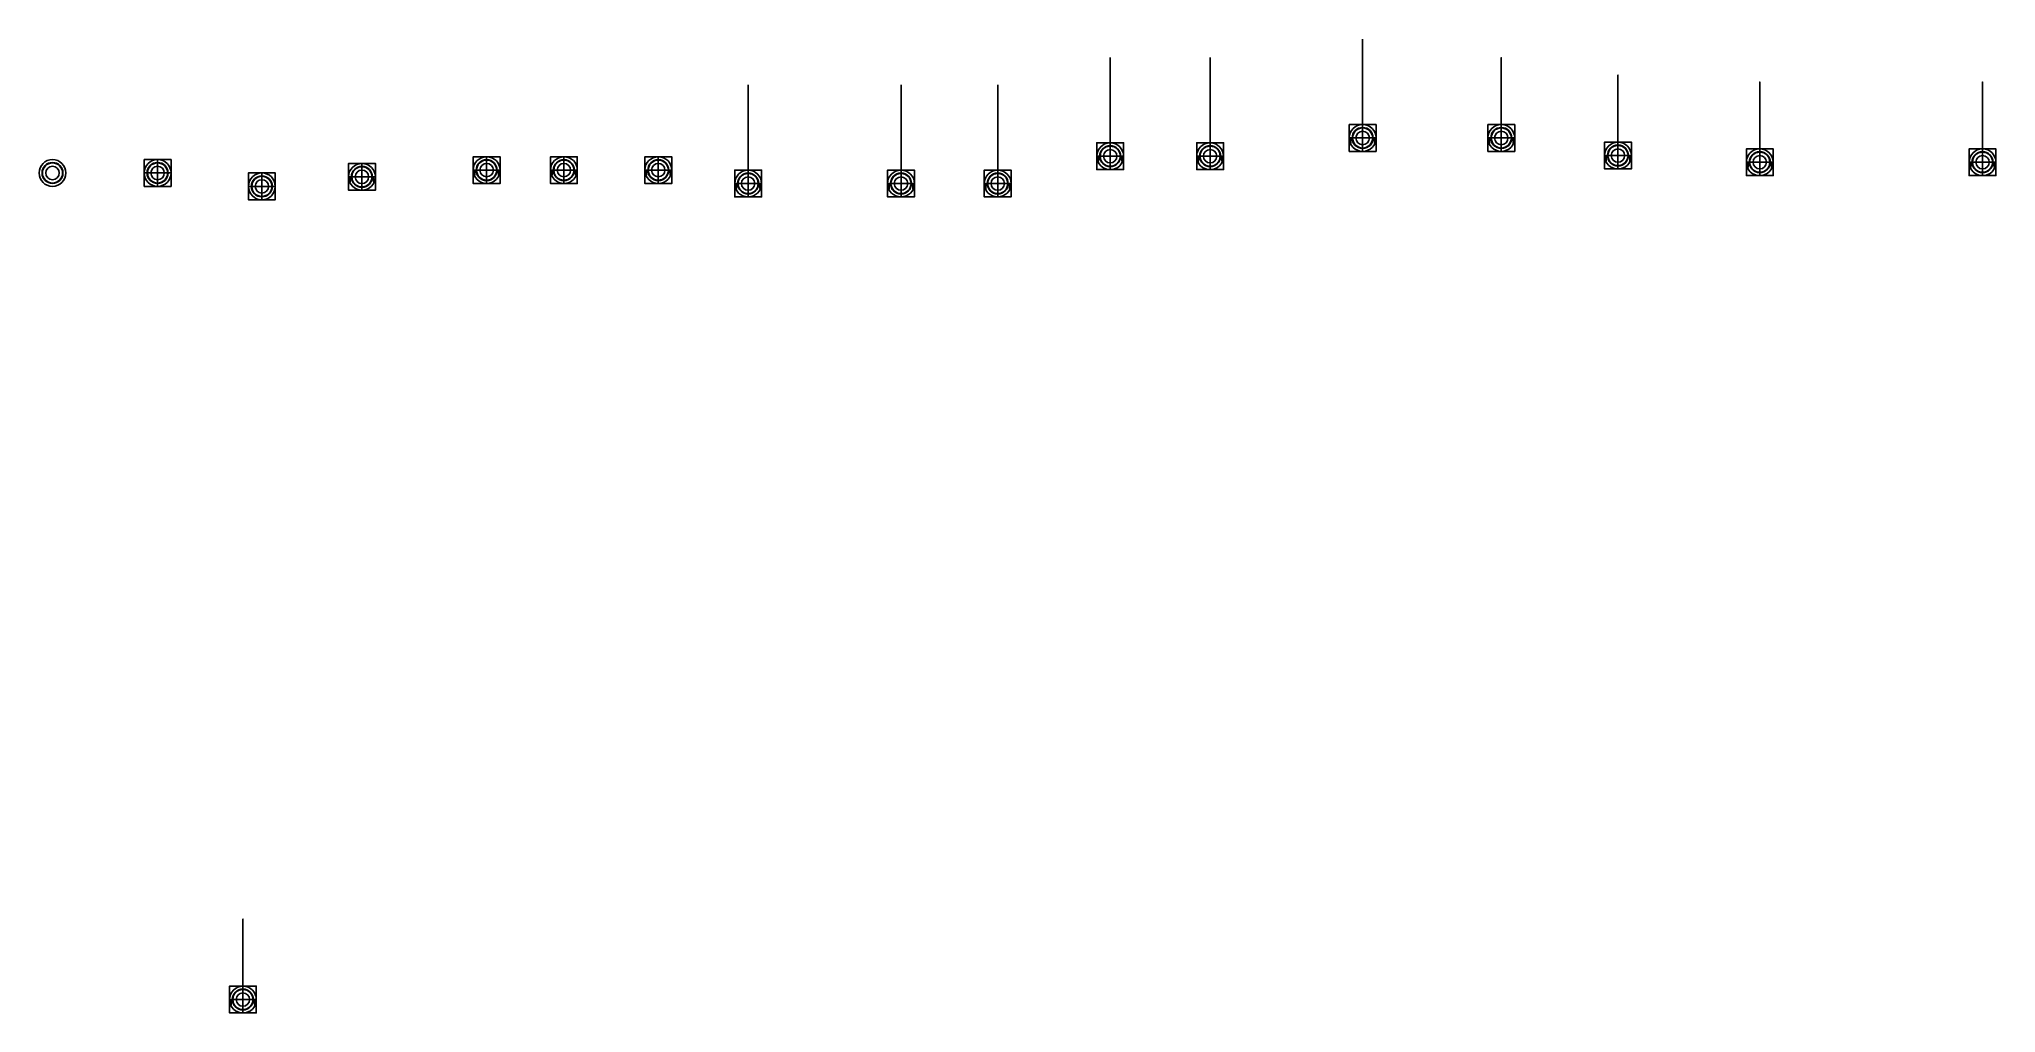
# Model space of a CAD drawing. Header units: millimetres. Extents: x 63 to 1231, y -216 to 366.
import ezdxf

# ---------------------------------------------------------------- set-up
doc = ezdxf.new("R2010")
doc.units = ezdxf.units.MM

msp = doc.modelspace()

# ---------------------------------------------------------------- linework, layer by layer
at = {"extrusion": (-6.89019e-16, -5.20784e-16, -1)}
for p, q in [((853, 306.5, 16), (853, 365.5, 16)), ((702.4, 295.6, 23), (702.4, 354.6, 23)), ((762, 295.6, 23), (762, 354.6, 23)), ((635.3, 279.3, 25), (635.3, 338.3, 25)), ((702.4, 303.6, 14.5), (702.4, 303.6, 2)), ((702.4, 295.6, 23), (702.4, 303.6, 23)), ((702.4, 303.6, 23), (702.4, 303.6, 14.5)), ((762, 303.6, 14.5), (762, 303.6, 2)), ((762, 295.6, 23), (762, 303.6, 23)), ((762, 303.6, 23), (762, 303.6, 14.5)), ((853, 314.5, 8), (853, 314.5, -4.5)), ((853, 306.5, 16), (853, 314.5, 16)), ((853, 314.5, 16.5), (853, 314.5, 8)), ((935.7, 314.5, 8), (935.7, 314.5, -4.5)), ((935.7, 314.5, 16.5), (935.7, 314.5, 8)), ((1005.3, 304, 8), (1005.3, 304, -4.5)), ((1005.3, 304, 16.5), (1005.3, 304, 8)), ((1089.9, 300, 5), (1089.9, 300, -7.5)), ((1089.9, 300, 13.5), (1089.9, 300, 5)), ((1222.8, 300, 5), (1222.8, 300, -7.5)), ((1222.8, 300, 13.5), (1222.8, 300, 5)), ((635.3, 287.3, 16.5), (635.3, 287.3, 4)), ((635.3, 279.3, 25), (635.3, 287.3, 25)), ((635.3, 287.3, 25), (635.3, 287.3, 16.5)), ((185, -199.8, 5), (185, -199.8, -7.5)), ((185, -199.8, 13.5), (185, -199.8, 5))]:
    msp.add_line(p, q, dxfattribs=at)
at = {"extrusion": (-6.89019e-16, -5.05322e-16, -1)}
for p, q in [((486.4, 279.3, 25), (486.4, 338.3, 25)), ((486.4, 287.3, 16.5), (486.4, 287.3, 4)), ((486.4, 279.3, 25), (486.4, 287.3, 25)), ((486.4, 287.3, 25), (486.4, 287.3, 16.5))]:
    msp.add_line(p, q, dxfattribs=at)
at = {"extrusion": (-6.89019e-16, -5.36247e-16, -1)}
for p, q in [((577.6, 279.3, 25), (577.6, 338.3, 25)), ((577.6, 287.3, 16.5), (577.6, 287.3, 4)), ((577.6, 279.3, 25), (577.6, 287.3, 25)), ((577.6, 287.3, 25), (577.6, 287.3, 16.5))]:
    msp.add_line(p, q, dxfattribs=at)
at = {"extrusion": (1, 1.22465e-16, -6.89019e-16)}
for p, q in [((853, 314.5, -4.5), (853, 331, 10)), ((853, 327.8, 13.2), (853, 331, 16.5)), ((853, 329.4, 14.9), (853, 331, 13.2)), ((853, 331, 13.2), (853, 327.8, 16.5)), ((853, 328.7, 15.5), (853, 314.5, 4.5)), ((702.4, 303.6, 2), (702.4, 320.1, 16.5)), ((702.4, 316.9, 19.8), (702.4, 320.1, 23)), ((702.4, 318.5, 21.4), (702.4, 320.1, 19.8)), ((702.4, 320.1, 19.8), (702.4, 316.9, 23)), ((702.4, 317.8, 22), (702.4, 303.6, 11)), ((762, 303.6, 2), (762, 320.1, 16.5)), ((762, 316.9, 19.8), (762, 320.1, 23)), ((762, 318.5, 21.4), (762, 320.1, 19.8)), ((762, 320.1, 19.8), (762, 316.9, 23)), ((762, 317.8, 22), (762, 303.6, 11)), ((635.3, 287.3, 4), (635.3, 303.8, 18.5)), ((635.3, 300.6, 21.8), (635.3, 303.8, 25)), ((635.3, 302.2, 23.4), (635.3, 303.8, 21.8)), ((635.3, 303.8, 21.8), (635.3, 300.6, 25)), ((635.3, 301.5, 24), (635.3, 287.3, 13))]:
    msp.add_line(p, q, dxfattribs=at)
at = {"extrusion": (-1, 1.25551e-15, 4.66974e-16)}
for p, q in [((935.7, 331, 13.2), (935.7, 326.4, 17.9)), ((935.7, 314.5, -4.5), (935.7, 331, 8.6)), ((935.7, 314.5, 4.5), (935.7, 327.8, 16.6)), ((1005.3, 320.5, 13.2), (1005.3, 315.9, 17.9)), ((1005.3, 304, -4.5), (1005.3, 320.5, 8.6)), ((1005.3, 304, 4.5), (1005.3, 317.3, 16.6)), ((1089.9, 316.5, 10.2), (1089.9, 311.9, 14.9)), ((1089.9, 300, -7.5), (1089.9, 316.5, 5.6)), ((1089.9, 300, 1.5), (1089.9, 313.3, 13.6))]:
    msp.add_line(p, q, dxfattribs=at)
at = {"extrusion": (-1, 2.10989e-15, 4.66974e-16)}
for p, q in [((1222.8, 316.5, 10.3), (1222.8, 311.9, 14.9)), ((1222.8, 300, -7.5), (1222.8, 316.5, 5.6)), ((1222.8, 300, 1.5), (1222.8, 313.3, 13.6))]:
    msp.add_line(p, q, dxfattribs=at)
at = {"extrusion": (1, -2.44929e-16, -6.89019e-16)}
for p, q in [((486.4, 287.3, 4), (486.4, 303.8, 18.5)), ((486.4, 300.6, 21.8), (486.4, 303.8, 25)), ((486.4, 302.2, 23.4), (486.4, 303.8, 21.8)), ((486.4, 303.8, 21.8), (486.4, 300.6, 25)), ((577.6, 287.3, 4), (577.6, 303.8, 18.5)), ((577.6, 300.6, 21.8), (577.6, 303.8, 25)), ((577.6, 302.2, 23.4), (577.6, 303.8, 21.8)), ((577.6, 303.8, 21.8), (577.6, 300.6, 25)), ((486.4, 301.5, 24), (486.4, 287.3, 13)), ((577.6, 301.5, 24), (577.6, 287.3, 13))]:
    msp.add_line(p, q, dxfattribs=at)
at = {"extrusion": (-6.89019e-16, -4.89859e-16, -1)}
for p, q in [((432.8, 295.3, 16.5), (432.8, 295.3, 4)), ((432.8, 287.3, 25), (432.8, 295.3, 25)), ((432.8, 295.3, 25), (432.8, 295.3, 16.5))]:
    msp.add_line(p, q, dxfattribs=at)
at = {"extrusion": (-1, 1.6827e-15, 4.66974e-16)}
for p, q in [((185, -183.2, 10.3), (185, -187.9, 14.9)), ((185, -199.8, -7.5), (185, -183.2, 5.6)), ((185, -199.8, 1.5), (185, -186.5, 13.6))]:
    msp.add_line(p, q, dxfattribs=at)
at = {"extrusion": (1, 1.22465e-16, -6.89019e-16)}
for points, elevation in [([(314.5, 16.5), (314.5, 13.2), (354.5, 13.2), (354.5, 16.5)], 853), ([(314.5, 13.2), (314.5, 10), (354.5, 10), (354.5, 13.2)], 853), ([(303.6, 23), (303.6, 19.8), (343.6, 19.8), (343.6, 23)], 702.4), ([(303.6, 19.8), (303.6, 16.5), (343.6, 16.5), (343.6, 19.8)], 702.4), ([(303.6, 23), (303.6, 19.8), (343.6, 19.8), (343.6, 23)], 762), ([(303.6, 19.8), (303.6, 16.5), (343.6, 16.5), (343.6, 19.8)], 762), ([(287.3, 25), (287.3, 21.8), (327.3, 21.8), (327.3, 25)], 635.3), ([(287.3, 21.8), (287.3, 18.5), (327.3, 18.5), (327.3, 21.8)], 635.3), ([(331, 16.5), (331, 10), (337.3, 10), (337.3, 16.5)], 853), ([(331, 16.5), (331, 10), (334, 10), (334, 16.5)], 853), ([(314.5, 16.5), (314.5, 10), (331, 10), (331, 16.5)], 853), ([(314.5, -4.5), (314.5, 16.5), (331, 16.5), (331, -4.5)], 853), ([(314.5, -4.5), (314.5, 4.5), (331, 4.5), (331, -4.5)], 853), ([(320.1, 23), (320.1, 16.5), (326.4, 16.5), (326.4, 23)], 702.4), ([(320.1, 23), (320.1, 16.5), (323.1, 16.5), (323.1, 23)], 702.4), ([(303.6, 23), (303.6, 16.5), (320.1, 16.5), (320.1, 23)], 702.4), ([(303.6, 2), (303.6, 23), (320.1, 23), (320.1, 2)], 702.4), ([(303.6, 2), (303.6, 11), (320.1, 11), (320.1, 2)], 702.4), ([(320.1, 23), (320.1, 16.5), (326.4, 16.5), (326.4, 23)], 762), ([(320.1, 23), (320.1, 16.5), (323.1, 16.5), (323.1, 23)], 762), ([(303.6, 23), (303.6, 16.5), (320.1, 16.5), (320.1, 23)], 762), ([(303.6, 2), (303.6, 23), (320.1, 23), (320.1, 2)], 762), ([(303.6, 2), (303.6, 11), (320.1, 11), (320.1, 2)], 762), ([(303.8, 25), (303.8, 18.5), (310.1, 18.5), (310.1, 25)], 635.3), ([(303.8, 25), (303.8, 18.5), (306.8, 18.5), (306.8, 25)], 635.3), ([(287.3, 25), (287.3, 18.5), (303.8, 18.5), (303.8, 25)], 635.3), ([(287.3, 4), (287.3, 25), (303.8, 25), (303.8, 4)], 635.3), ([(287.3, 4), (287.3, 13), (303.8, 13), (303.8, 4)], 635.3)]:
    msp.add_lwpolyline(points, close=True, dxfattribs=dict(at, elevation=elevation))
at = {"extrusion": (1, -6.72117e-16, -6.89019e-16)}
for points, elevation in [([(314.5, 16.5), (314.5, 13.2), (354.5, 13.2), (354.5, 16.5)], 935.7), ([(314.5, 13.2), (314.5, 10), (354.5, 10), (354.5, 13.2)], 935.7), ([(304, 16.5), (304, 13.2), (344, 13.2), (344, 16.5)], 1005.3), ([(304, 13.2), (304, 10), (344, 10), (344, 13.2)], 1005.3), ([(300, 13.5), (300, 10.2), (340, 10.2), (340, 13.5)], 1089.9), ([(300, 10.2), (300, 7), (340, 7), (340, 10.2)], 1089.9), ([(331, 16.5), (331, 10), (337.3, 10), (337.3, 16.5)], 935.7), ([(331, 16.5), (331, 10), (334, 10), (334, 16.5)], 935.7), ([(314.5, 16.5), (314.5, 10), (331, 10), (331, 16.5)], 935.7), ([(314.5, -4.5), (314.5, 16.5), (331, 16.5), (331, -4.5)], 935.7), ([(314.5, -4.5), (314.5, 4.5), (331, 4.5), (331, -4.5)], 935.7), ([(320.5, 16.5), (320.5, 10), (326.8, 10), (326.8, 16.5)], 1005.3), ([(320.5, 16.5), (320.5, 10), (323.5, 10), (323.5, 16.5)], 1005.3), ([(304, 16.5), (304, 10), (320.5, 10), (320.5, 16.5)], 1005.3), ([(304, -4.5), (304, 16.5), (320.5, 16.5), (320.5, -4.5)], 1005.3), ([(304, -4.5), (304, 4.5), (320.5, 4.5), (320.5, -4.5)], 1005.3), ([(316.5, 13.5), (316.5, 7), (322.8, 7), (322.8, 13.5)], 1089.9), ([(316.5, 13.5), (316.5, 7), (319.5, 7), (319.5, 13.5)], 1089.9), ([(300, 13.5), (300, 7), (316.5, 7), (316.5, 13.5)], 1089.9), ([(300, -7.5), (300, 13.5), (316.5, 13.5), (316.5, -7.5)], 1089.9), ([(300, -7.5), (300, 1.5), (316.5, 1.5), (316.5, -7.5)], 1089.9)]:
    msp.add_lwpolyline(points, close=True, dxfattribs=dict(at, elevation=elevation))
at = {"extrusion": (-1, 1.25551e-15, 4.66974e-16)}
for points, elevation in [([(-326.4, 13.2), (-326.4, 8.6), (-342, 8.6), (-342, 13.2)], -935.7), ([(-326.4, 17.9), (-326.4, 13.2), (-342, 13.2), (-342, 17.9)], -935.7), ([(-335.7, 13.2), (-335.7, 10), (-337.3, 10), (-337.3, 13.2)], -935.7), ([(-315.9, 13.2), (-315.9, 8.6), (-331.5, 8.6), (-331.5, 13.2)], -1005.3), ([(-315.9, 17.9), (-315.9, 13.2), (-331.5, 13.2), (-331.5, 17.9)], -1005.3), ([(-311.9, 10.2), (-311.9, 5.6), (-327.5, 5.6), (-327.5, 10.2)], -1089.9), ([(-311.9, 14.9), (-311.9, 10.2), (-327.5, 10.2), (-327.5, 14.9)], -1089.9), ([(-325.2, 13.2), (-325.2, 10), (-326.8, 10), (-326.8, 13.2)], -1005.3), ([(-321.2, 10.2), (-321.2, 7), (-322.8, 7), (-322.8, 10.2)], -1089.9)]:
    msp.add_lwpolyline(points, close=True, dxfattribs=dict(at, elevation=elevation))
at = {"extrusion": (1, -1.52649e-15, -6.89019e-16), "elevation": 1222.8}
for points in [[(300, 13.5), (300, 10.2), (340, 10.2), (340, 13.5)], [(300, 10.2), (300, 7), (340, 7), (340, 10.2)], [(316.5, 13.5), (316.5, 7), (322.8, 7), (322.8, 13.5)], [(316.5, 13.5), (316.5, 7), (319.5, 7), (319.5, 13.5)], [(300, 13.5), (300, 7), (316.5, 7), (316.5, 13.5)], [(300, -7.5), (300, 13.5), (316.5, 13.5), (316.5, -7.5)], [(300, -7.5), (300, 1.5), (316.5, 1.5), (316.5, -7.5)]]:
    msp.add_lwpolyline(points, close=True, dxfattribs=at)
at = {"extrusion": (1, -2.44929e-16, -6.89019e-16)}
for points, elevation in [([(287.3, 25), (287.3, 21.8), (327.3, 21.8), (327.3, 25)], 486.4), ([(287.3, 21.8), (287.3, 18.5), (327.3, 18.5), (327.3, 21.8)], 486.4), ([(287.3, 25), (287.3, 21.8), (327.3, 21.8), (327.3, 25)], 577.6), ([(287.3, 21.8), (287.3, 18.5), (327.3, 18.5), (327.3, 21.8)], 577.6), ([(303.8, 25), (303.8, 18.5), (310.1, 18.5), (310.1, 25)], 486.4), ([(303.8, 25), (303.8, 18.5), (306.8, 18.5), (306.8, 25)], 486.4), ([(287.3, 25), (287.3, 18.5), (303.8, 18.5), (303.8, 25)], 486.4), ([(287.3, 4), (287.3, 25), (303.8, 25), (303.8, 4)], 486.4), ([(287.3, 4), (287.3, 13), (303.8, 13), (303.8, 4)], 486.4), ([(303.8, 25), (303.8, 18.5), (310.1, 18.5), (310.1, 25)], 577.6), ([(303.8, 25), (303.8, 18.5), (306.8, 18.5), (306.8, 25)], 577.6), ([(287.3, 25), (287.3, 18.5), (303.8, 18.5), (303.8, 25)], 577.6), ([(287.3, 4), (287.3, 25), (303.8, 25), (303.8, 4)], 577.6), ([(287.3, 4), (287.3, 13), (303.8, 13), (303.8, 4)], 577.6)]:
    msp.add_lwpolyline(points, close=True, dxfattribs=dict(at, elevation=elevation))
at = {"extrusion": (-1, 2.10989e-15, 4.66974e-16), "elevation": -1222.8}
for points in [[(-311.9, 10.2), (-311.9, 5.6), (-327.5, 5.6), (-327.5, 10.2)], [(-311.9, 14.9), (-311.9, 10.2), (-327.5, 10.2), (-327.5, 14.9)], [(-321.2, 10.2), (-321.2, 7), (-322.8, 7), (-322.8, 10.2)]]:
    msp.add_lwpolyline(points, close=True, dxfattribs=at)
for points, elevation in [([(702.4, 295.6), (694.4, 295.6), (694.4, 303.6), (702.4, 303.6)], 14.5), ([(702.4, 295.6), (710.4, 295.6), (710.4, 303.6), (702.4, 303.6)], 14.5), ([(762, 295.6), (754, 295.6), (754, 303.6), (762, 303.6)], 14.5), ([(762, 295.6), (770, 295.6), (770, 303.6), (762, 303.6)], 14.5), ([(853, 306.5), (845, 306.5), (845, 314.5), (853, 314.5)], 7.5), ([(853, 306.5), (845, 306.5), (845, 298.5), (853, 298.5)], 7.5), ([(845, 306.5), (846, 306.5), (846, 303.5), (845, 303.5)], 7.5), ([(853, 306.5), (861, 306.5), (861, 314.5), (853, 314.5)], 7.5), ([(853, 306.5), (861, 306.5), (861, 298.5), (853, 298.5)], 7.5), ([(861, 306.5), (860, 306.5), (860, 303.5), (861, 303.5)], 7.5), ([(935.7, 306.5), (927.7, 306.5), (927.7, 314.5), (935.7, 314.5)], 7.5), ([(935.7, 306.5), (927.7, 306.5), (927.7, 298.5), (935.7, 298.5)], 7.5), ([(927.7, 306.5), (928.7, 306.5), (928.7, 303.5), (927.7, 303.5)], 7.5), ([(935.7, 306.5), (943.7, 306.5), (943.7, 314.5), (935.7, 314.5)], 7.5), ([(935.7, 306.5), (943.7, 306.5), (943.7, 298.5), (935.7, 298.5)], 7.5), ([(943.7, 306.5), (942.7, 306.5), (942.7, 303.5), (943.7, 303.5)], 7.5), ([(1005.3, 296), (997.3, 296), (997.3, 304), (1005.3, 304)], 7.5), ([(1005.3, 296), (1013.3, 296), (1013.3, 304), (1005.3, 304)], 7.5), ([(134.1, 285.6), (126.1, 285.6), (126.1, 293.6), (134.1, 293.6)], 16.5), ([(134.1, 285.6), (142.1, 285.6), (142.1, 293.6), (134.1, 293.6)], 16.5), ([(330.4, 287.3), (322.4, 287.3), (322.4, 295.3), (330.4, 295.3)], 16.5), ([(330.4, 287.3), (338.4, 287.3), (338.4, 295.3), (330.4, 295.3)], 16.5), ([(376.5, 287.3), (368.5, 287.3), (368.5, 295.3), (376.5, 295.3)], 16.5), ([(376.5, 287.3), (384.5, 287.3), (384.5, 295.3), (376.5, 295.3)], 16.5), ([(432.8, 287.3), (424.8, 287.3), (424.8, 295.3), (432.8, 295.3)], 16.5), ([(432.8, 287.3), (440.8, 287.3), (440.8, 295.3), (432.8, 295.3)], 16.5), ([(702.4, 295.6), (694.4, 295.6), (694.4, 287.6), (702.4, 287.6)], 14.5), ([(694.4, 295.6), (695.4, 295.6), (695.4, 292.6), (694.4, 292.6)], 14.5), ([(702.4, 295.6), (710.4, 295.6), (710.4, 287.6), (702.4, 287.6)], 14.5), ([(710.4, 295.6), (709.4, 295.6), (709.4, 292.6), (710.4, 292.6)], 14.5), ([(762, 295.6), (754, 295.6), (754, 287.6), (762, 287.6)], 14.5), ([(754, 295.6), (755, 295.6), (755, 292.6), (754, 292.6)], 14.5), ([(762, 295.6), (770, 295.6), (770, 287.6), (762, 287.6)], 14.5), ([(770, 295.6), (769, 295.6), (769, 292.6), (770, 292.6)], 14.5), ([(1005.3, 296), (997.3, 296), (997.3, 288), (1005.3, 288)], 7.5), ([(997.3, 296), (998.3, 296), (998.3, 293), (997.3, 293)], 7.5), ([(1005.3, 296), (1013.3, 296), (1013.3, 288), (1005.3, 288)], 7.5), ([(1013.3, 296), (1012.3, 296), (1012.3, 293), (1013.3, 293)], 7.5), ([(1089.9, 292), (1081.9, 292), (1081.9, 300), (1089.9, 300)], 4.5), ([(1089.9, 292), (1081.9, 292), (1081.9, 284), (1089.9, 284)], 4.5), ([(1081.9, 292), (1082.9, 292), (1082.9, 289), (1081.9, 289)], 4.5), ([(1089.9, 292), (1097.9, 292), (1097.9, 300), (1089.9, 300)], 4.5), ([(1089.9, 292), (1097.9, 292), (1097.9, 284), (1089.9, 284)], 4.5), ([(1097.9, 292), (1096.9, 292), (1096.9, 289), (1097.9, 289)], 4.5), ([(1222.8, 292), (1214.8, 292), (1214.8, 300), (1222.8, 300)], 4.5), ([(1222.8, 292), (1214.8, 292), (1214.8, 284), (1222.8, 284)], 4.5), ([(1214.8, 292), (1215.8, 292), (1215.8, 289), (1214.8, 289)], 4.5), ([(1222.8, 292), (1230.8, 292), (1230.8, 300), (1222.8, 300)], 4.5), ([(1222.8, 292), (1230.8, 292), (1230.8, 284), (1222.8, 284)], 4.5), ([(1230.8, 292), (1229.8, 292), (1229.8, 289), (1230.8, 289)], 4.5), ([(134.1, 285.6), (126.1, 285.6), (126.1, 277.6), (134.1, 277.6)], 16.5), ([(134.1, 285.6), (142.1, 285.6), (142.1, 277.6), (134.1, 277.6)], 16.5), ([(196.3, 277.6), (188.3, 277.6), (188.3, 285.6), (196.3, 285.6)], 16.5), ([(196.3, 277.6), (204.3, 277.6), (204.3, 285.6), (196.3, 285.6)], 16.5), ([(256, 283.3), (248, 283.3), (248, 291.3), (256, 291.3)], 16.5), ([(256, 283.3), (248, 283.3), (248, 275.3), (256, 275.3)], 16.5), ([(248, 283.3), (249, 283.3), (249, 280.3), (248, 280.3)], 16.5), ([(256, 283.3), (264, 283.3), (264, 291.3), (256, 291.3)], 16.5), ([(256, 283.3), (264, 283.3), (264, 275.3), (256, 275.3)], 16.5), ([(264, 283.3), (263, 283.3), (263, 280.3), (264, 280.3)], 16.5), ([(330.4, 287.3), (322.4, 287.3), (322.4, 279.3), (330.4, 279.3)], 16.5), ([(322.4, 287.3), (323.4, 287.3), (323.4, 284.3), (322.4, 284.3)], 16.5), ([(330.4, 287.3), (338.4, 287.3), (338.4, 279.3), (330.4, 279.3)], 16.5), ([(338.4, 287.3), (337.4, 287.3), (337.4, 284.3), (338.4, 284.3)], 16.5), ([(376.5, 287.3), (368.5, 287.3), (368.5, 279.3), (376.5, 279.3)], 16.5), ([(368.5, 287.3), (369.5, 287.3), (369.5, 284.3), (368.5, 284.3)], 16.5), ([(376.5, 287.3), (384.5, 287.3), (384.5, 279.3), (376.5, 279.3)], 16.5), ([(384.5, 287.3), (383.5, 287.3), (383.5, 284.3), (384.5, 284.3)], 16.5), ([(432.8, 287.3), (424.8, 287.3), (424.8, 279.3), (432.8, 279.3)], 16.5), ([(424.8, 287.3), (425.8, 287.3), (425.8, 284.3), (424.8, 284.3)], 16.5), ([(432.8, 287.3), (440.8, 287.3), (440.8, 279.3), (432.8, 279.3)], 16.5), ([(440.8, 287.3), (439.8, 287.3), (439.8, 284.3), (440.8, 284.3)], 16.5), ([(486.4, 279.3), (478.4, 279.3), (478.4, 287.3), (486.4, 287.3)], 16.5), ([(486.4, 279.3), (494.4, 279.3), (494.4, 287.3), (486.4, 287.3)], 16.5), ([(577.6, 279.3), (569.6, 279.3), (569.6, 287.3), (577.6, 287.3)], 16.5), ([(577.6, 279.3), (585.6, 279.3), (585.6, 287.3), (577.6, 287.3)], 16.5), ([(635.3, 279.3), (627.3, 279.3), (627.3, 287.3), (635.3, 287.3)], 16.5), ([(635.3, 279.3), (643.3, 279.3), (643.3, 287.3), (635.3, 287.3)], 16.5), ([(196.3, 277.6), (188.3, 277.6), (188.3, 269.6), (196.3, 269.6)], 16.5), ([(196.3, 277.6), (204.3, 277.6), (204.3, 269.6), (196.3, 269.6)], 16.5), ([(486.4, 279.3), (478.4, 279.3), (478.4, 271.3), (486.4, 271.3)], 16.5), ([(478.4, 279.3), (479.4, 279.3), (479.4, 276.3), (478.4, 276.3)], 16.5), ([(486.4, 279.3), (494.4, 279.3), (494.4, 271.3), (486.4, 271.3)], 16.5), ([(494.4, 279.3), (493.4, 279.3), (493.4, 276.3), (494.4, 276.3)], 16.5), ([(577.6, 279.3), (569.6, 279.3), (569.6, 271.3), (577.6, 271.3)], 16.5), ([(569.6, 279.3), (570.6, 279.3), (570.6, 276.3), (569.6, 276.3)], 16.5), ([(577.6, 279.3), (585.6, 279.3), (585.6, 271.3), (577.6, 271.3)], 16.5), ([(585.6, 279.3), (584.6, 279.3), (584.6, 276.3), (585.6, 276.3)], 16.5), ([(635.3, 279.3), (627.3, 279.3), (627.3, 271.3), (635.3, 271.3)], 16.5), ([(627.3, 279.3), (628.3, 279.3), (628.3, 276.3), (627.3, 276.3)], 16.5), ([(635.3, 279.3), (643.3, 279.3), (643.3, 271.3), (635.3, 271.3)], 16.5), ([(643.3, 279.3), (642.3, 279.3), (642.3, 276.3), (643.3, 276.3)], 16.5), ([(185, -207.8), (177, -207.8), (177, -199.8), (185, -199.8)], 4.5), ([(185, -207.8), (177, -207.8), (177, -215.8), (185, -215.8)], 4.5), ([(177, -207.8), (178, -207.8), (178, -210.8), (177, -210.8)], 4.5), ([(185, -207.8), (193, -207.8), (193, -199.8), (185, -199.8)], 4.5), ([(185, -207.8), (193, -207.8), (193, -215.8), (185, -215.8)], 4.5), ([(193, -207.8), (192, -207.8), (192, -210.8), (193, -210.8)], 4.5)]:
    msp.add_lwpolyline(points, close=True, dxfattribs=dict(elevation=elevation))
at = {"extrusion": (-1, -2.44929e-16, 3.9443e-31)}
for points, elevation in [([(-306.5, 7.5), (-306.5, 4.5), (-303.5, 4.5), (-303.5, 7.5)], -845), ([(-306.5, 7.5), (-306.5, 4.5), (-303.5, 4.5), (-303.5, 7.5)], -861), ([(-295.6, 14.5), (-295.6, 11.5), (-292.6, 11.5), (-292.6, 14.5)], -694.4), ([(-295.6, 14.5), (-295.6, 11.5), (-292.6, 11.5), (-292.6, 14.5)], -710.4), ([(-295.6, 14.5), (-295.6, 11.5), (-292.6, 11.5), (-292.6, 14.5)], -754), ([(-295.6, 14.5), (-295.6, 11.5), (-292.6, 11.5), (-292.6, 14.5)], -770), ([(-279.3, 16.5), (-279.3, 13.5), (-276.3, 13.5), (-276.3, 16.5)], -627.3), ([(-279.3, 16.5), (-279.3, 13.5), (-276.3, 13.5), (-276.3, 16.5)], -643.3)]:
    msp.add_lwpolyline(points, close=True, dxfattribs=dict(at, elevation=elevation))
at = {"extrusion": (-9.95799e-17, -1, 5.20784e-16)}
for points, elevation in [([(853, -9), (853, 7.5), (861, 7.5), (861, -9)], -306.5), ([(853, 7.5), (853, 16), (861, 16), (861, 7.5)], -306.5), ([(702.4, -2), (702.4, 14.5), (710.4, 14.5), (710.4, -2)], -295.6), ([(702.4, 14.5), (702.4, 23), (710.4, 23), (710.4, 14.5)], -295.6), ([(762, -2), (762, 14.5), (770, 14.5), (770, -2)], -295.6), ([(762, 14.5), (762, 23), (770, 23), (770, 14.5)], -295.6), ([(635.3, 0), (635.3, 16.5), (643.3, 16.5), (643.3, 0)], -279.3), ([(635.3, 16.5), (635.3, 25), (643.3, 25), (643.3, 16.5)], -279.3)]:
    msp.add_lwpolyline(points, close=True, dxfattribs=dict(at, elevation=elevation))
at = {"extrusion": (-1, 5.49652e-16, 1.97215e-31)}
for points, elevation in [([(-306.5, 7.5), (-306.5, 4.5), (-303.5, 4.5), (-303.5, 7.5)], -927.7), ([(-306.5, 7.5), (-306.5, 4.5), (-303.5, 4.5), (-303.5, 7.5)], -943.7), ([(-296, 7.5), (-296, 4.5), (-293, 4.5), (-293, 7.5)], -997.3), ([(-296, 7.5), (-296, 4.5), (-293, 4.5), (-293, 7.5)], -1013.3), ([(-292, 4.5), (-292, 1.5), (-289, 1.5), (-289, 4.5)], -1081.9), ([(-292, 4.5), (-292, 1.5), (-289, 1.5), (-289, 4.5)], -1097.9)]:
    msp.add_lwpolyline(points, close=True, dxfattribs=dict(at, elevation=elevation))
at = {"extrusion": (-8.94161e-16, -1, 5.20784e-16)}
for points, elevation in [([(935.7, -9), (935.7, 7.5), (943.7, 7.5), (943.7, -9)], -306.5), ([(935.7, 7.5), (935.7, 16), (943.7, 16), (943.7, 7.5)], -306.5), ([(1005.3, -9), (1005.3, 7.5), (1013.3, 7.5), (1013.3, -9)], -296), ([(1005.3, 7.5), (1005.3, 16), (1013.3, 16), (1013.3, 7.5)], -296), ([(1089.9, -12), (1089.9, 4.5), (1097.9, 4.5), (1097.9, -12)], -292), ([(1089.9, 4.5), (1089.9, 13), (1097.9, 13), (1097.9, 4.5)], -292)]:
    msp.add_lwpolyline(points, close=True, dxfattribs=dict(at, elevation=elevation))
at = {"extrusion": (-1, 1.40403e-15, 1.97215e-31)}
for elevation in [-1214.8, -1230.8]:
    msp.add_lwpolyline([(-292, 4.5), (-292, 1.5), (-289, 1.5), (-289, 4.5)], close=True, dxfattribs=dict(at, elevation=elevation))
at = {"extrusion": (-1.74854e-15, -1, 5.20784e-16), "elevation": -292}
for points in [[(1222.8, -12), (1222.8, 4.5), (1230.8, 4.5), (1230.8, -12)], [(1222.8, 4.5), (1222.8, 13), (1230.8, 13), (1230.8, 4.5)]]:
    msp.add_lwpolyline(points, close=True, dxfattribs=at)
at = {"extrusion": (-1, 1.22465e-16, 0)}
for points, elevation in [([(-283.3, 16.5), (-283.3, 13.5), (-280.3, 13.5), (-280.3, 16.5)], -248), ([(-283.3, 16.5), (-283.3, 13.5), (-280.3, 13.5), (-280.3, 16.5)], -264), ([(-277.6, 16.5), (-277.6, 13.5), (-274.6, 13.5), (-274.6, 16.5)], -188.3), ([(-277.6, 16.5), (-277.6, 13.5), (-274.6, 13.5), (-274.6, 16.5)], -204.3)]:
    msp.add_lwpolyline(points, close=True, dxfattribs=dict(at, elevation=elevation))
at = {"extrusion": (-1, 1.22465e-16, 3.01899e-48)}
for elevation in [-322.4, -338.4, -368.5, -384.5]:
    msp.add_lwpolyline([(-287.3, 16.5), (-287.3, 13.5), (-284.3, 13.5), (-284.3, 16.5)], close=True, dxfattribs=dict(at, elevation=elevation))
at = {"extrusion": (-1, 3.83476e-17, 9.86076e-32)}
for elevation in [-424.8, -440.8]:
    msp.add_lwpolyline([(-287.3, 16.5), (-287.3, 13.5), (-284.3, 13.5), (-284.3, 16.5)], close=True, dxfattribs=dict(at, elevation=elevation))
at = {"extrusion": (-3.82857e-16, -1, 4.89859e-16), "elevation": -287.3}
for points in [[(432.8, 0), (432.8, 16.5), (440.8, 16.5), (440.8, 0)], [(432.8, 16.5), (432.8, 25), (440.8, 25), (440.8, 16.5)]]:
    msp.add_lwpolyline(points, close=True, dxfattribs=at)
at = {"extrusion": (-1, 1.22465e-16, 9.86076e-32)}
for elevation in [-478.4, -494.4]:
    msp.add_lwpolyline([(-279.3, 16.5), (-279.3, 13.5), (-276.3, 13.5), (-276.3, 16.5)], close=True, dxfattribs=dict(at, elevation=elevation))
at = {"extrusion": (-4.66974e-16, -1, 5.05322e-16), "elevation": -279.3}
for points in [[(486.4, 0), (486.4, 16.5), (494.4, 16.5), (494.4, 0)], [(486.4, 16.5), (486.4, 25), (494.4, 25), (494.4, 16.5)]]:
    msp.add_lwpolyline(points, close=True, dxfattribs=at)
at = {"extrusion": (-1, 1.22465e-16, 2.95823e-31)}
for elevation in [-569.6, -585.6]:
    msp.add_lwpolyline([(-279.3, 16.5), (-279.3, 13.5), (-276.3, 13.5), (-276.3, 16.5)], close=True, dxfattribs=dict(at, elevation=elevation))
at = {"extrusion": (-4.66974e-16, -1, 5.36247e-16), "elevation": -279.3}
for points in [[(577.6, 0), (577.6, 16.5), (585.6, 16.5), (585.6, 0)], [(577.6, 16.5), (577.6, 25), (585.6, 25), (585.6, 16.5)]]:
    msp.add_lwpolyline(points, close=True, dxfattribs=at)
at = {"extrusion": (1, -1.0993e-15, -6.89019e-16), "elevation": 185}
for points in [[(-199.8, 13.5), (-199.8, 10.2), (-159.8, 10.2), (-159.8, 13.5)], [(-199.8, 10.2), (-199.8, 7), (-159.8, 7), (-159.8, 10.2)], [(-183.2, 13.5), (-183.2, 7), (-177, 7), (-177, 13.5)], [(-183.2, 13.5), (-183.2, 7), (-180.2, 7), (-180.2, 13.5)], [(-199.8, 13.5), (-199.8, 7), (-183.2, 7), (-183.2, 13.5)], [(-199.8, -7.5), (-199.8, 13.5), (-183.2, 13.5), (-183.2, -7.5)], [(-199.8, -7.5), (-199.8, 1.5), (-183.2, 1.5), (-183.2, -7.5)]]:
    msp.add_lwpolyline(points, close=True, dxfattribs=at)
at = {"extrusion": (-1, 1.6827e-15, 4.66974e-16), "elevation": -185}
for points in [[(187.9, 10.2), (187.9, 5.6), (172.3, 5.6), (172.3, 10.2)], [(187.9, 14.9), (187.9, 10.2), (172.3, 10.2), (172.3, 14.9)], [(178.6, 10.2), (178.6, 7), (176.9, 7), (176.9, 10.2)]]:
    msp.add_lwpolyline(points, close=True, dxfattribs=at)
at = {"extrusion": (-1, 9.76839e-16, 1.97215e-31)}
for elevation in [-177, -193]:
    msp.add_lwpolyline([(207.8, 4.5), (207.8, 1.5), (210.8, 1.5), (210.8, 4.5)], close=True, dxfattribs=dict(at, elevation=elevation))
at = {"extrusion": (-1.32135e-15, -1, 5.20784e-16), "elevation": 207.8}
for points in [[(185, -12), (185, 4.5), (193, 4.5), (193, -12)], [(185, 4.5), (185, 13), (193, 13), (193, 4.5)]]:
    msp.add_lwpolyline(points, close=True, dxfattribs=at)
at = {"extrusion": (-1, 1.25551e-15, 4.66974e-16)}
for centre, radius in [((-337.3, 13.2, -935.7), 4.65), ((-337.3, 13.2, -935.7), 1.65), ((-331, 13.2, -935.7), 4.65), ((-331, 13.2, -935.7), 1.65), ((-326.8, 13.2, -1005.3), 4.65), ((-326.8, 13.2, -1005.3), 1.65), ((-322.8, 10.2, -1089.9), 4.65), ((-320.5, 13.2, -1005.3), 4.65), ((-320.5, 13.2, -1005.3), 1.65), ((-322.8, 10.2, -1089.9), 1.65), ((-316.5, 10.2, -1089.9), 4.65), ((-316.5, 10.2, -1089.9), 1.65)]:
    msp.add_circle(centre, radius, dxfattribs=at)
at = {"extrusion": (1, 1.22465e-16, -6.89019e-16)}
for centre, radius in [((334, 13.2, 853), 3.25), ((334, 13.2, 853), 1.15), ((331, 13.2, 853), 3.25), ((331, 13.2, 853), 1.15), ((323.1, 19.8, 702.4), 3.25), ((323.1, 19.8, 702.4), 1.15), ((320.1, 19.8, 702.4), 3.25), ((320.1, 19.8, 702.4), 1.15), ((323.1, 19.8, 762), 3.25), ((323.1, 19.8, 762), 1.15), ((320.1, 19.8, 762), 3.25), ((320.1, 19.8, 762), 1.15), ((306.8, 21.8, 635.3), 3.25), ((306.8, 21.8, 635.3), 1.15), ((303.8, 21.8, 635.3), 3.25), ((303.8, 21.8, 635.3), 1.15), ((306.5, 4.5, 845), 1.15), ((306.5, 4.5, 861), 1.15), ((295.6, 11.5, 694.4), 1.15), ((295.6, 11.5, 710.4), 1.15), ((295.6, 11.5, 754), 1.15), ((295.6, 11.5, 770), 1.15), ((279.3, 13.5, 627.3), 1.15), ((279.3, 13.5, 643.3), 1.15)]:
    msp.add_circle(centre, radius, dxfattribs=at)
at = {"extrusion": (-1, 2.10989e-15, 4.66974e-16)}
for centre, radius in [((-322.8, 10.2, -1222.8), 4.65), ((-322.8, 10.2, -1222.8), 1.65), ((-316.5, 10.2, -1222.8), 4.65), ((-316.5, 10.2, -1222.8), 1.65)]:
    msp.add_circle(centre, radius, dxfattribs=at)
at = {"extrusion": (1, -2.44929e-16, -6.89019e-16)}
for centre, radius in [((306.8, 21.8, 486.4), 3.25), ((306.8, 21.8, 486.4), 1.15), ((303.8, 21.8, 486.4), 3.25), ((303.8, 21.8, 486.4), 1.15), ((306.8, 21.8, 577.6), 3.25), ((306.8, 21.8, 577.6), 1.15), ((303.8, 21.8, 577.6), 3.25), ((303.8, 21.8, 577.6), 1.15), ((279.3, 13.5, 478.4), 1.15), ((279.3, 13.5, 494.4), 1.15), ((279.3, 13.5, 569.6), 1.15), ((279.3, 13.5, 585.6), 1.15)]:
    msp.add_circle(centre, radius, dxfattribs=at)
for centre, radius in [((702.4, 295.6, 2), 8), ((762, 295.6, 2), 8), ((853, 306.5, -5), 8), ((853, 306.5, -5), 6.25), ((853, 306.5, -9), 6), ((853, 306.5, -5), 6), ((853, 306.5, -9), 4), ((935.7, 306.5, -5), 8), ((935.7, 306.5, -5), 6.25), ((935.7, 306.5, -9), 6), ((935.7, 306.5, -5), 6), ((935.7, 306.5, -9), 4), ((1005.3, 296, -5), 8), ((71.4, 285.6, 4), 8), ((71.4, 285.6, 4), 6.25), ((134.1, 285.6, 4), 8), ((134.1, 285.6, 4), 6.25), ((330.4, 287.3, 4), 8), ((330.4, 287.3, 4), 6.25), ((330.4, 287.3), 6), ((330.4, 287.3, 4), 6), ((376.5, 287.3, 4), 8), ((376.5, 287.3, 4), 6.25), ((376.5, 287.3), 6), ((376.5, 287.3, 4), 6), ((432.8, 287.3, 4), 8), ((432.8, 287.3, 4), 6.25), ((432.8, 287.3), 6), ((432.8, 287.3, 4), 6), ((702.4, 295.6, 2), 6.25), ((702.4, 295.6, -2), 6), ((702.4, 295.6, 2), 6), ((702.4, 295.6, -2), 4), ((762, 295.6, 2), 6.25), ((762, 295.6, -2), 6), ((762, 295.6, 2), 6), ((762, 295.6, -2), 4), ((1005.3, 296, -5), 6.25), ((1005.3, 296, 7.5), 6.15), ((1005.3, 296, -9), 6), ((1005.3, 296, -5), 6), ((1005.3, 296, -9), 4), ((1089.9, 292, -8), 8), ((1089.9, 292, -8), 6.25), ((1089.9, 292, 4.5), 6.15), ((1089.9, 292, -12), 6), ((1089.9, 292, -8), 6), ((1089.9, 292, -12), 4), ((1222.8, 292, -8), 8), ((1222.8, 292, -8), 6.25), ((1222.8, 292, 4.5), 6.15), ((1222.8, 292, -12), 6), ((1222.8, 292, -8), 6), ((1222.8, 292, -12), 4), ((71.4, 285.6), 6), ((71.4, 285.6, 4), 6), ((71.4, 285.6), 4), ((134.1, 285.6), 6), ((134.1, 285.6, 4), 6), ((134.1, 285.6), 4), ((196.3, 277.6, 4), 8), ((196.3, 277.6, 4), 6.25), ((196.3, 277.6), 6), ((196.3, 277.6, 4), 6), ((196.3, 277.6), 4), ((256, 283.3, 4), 8), ((256, 283.3, 4), 6.25), ((256, 283.3), 6), ((256, 283.3, 4), 6), ((256, 283.3), 4), ((330.4, 287.3), 4), ((376.5, 287.3), 4), ((432.8, 287.3), 4), ((486.4, 279.3, 4), 8), ((486.4, 279.3, 4), 6.25), ((486.4, 279.3), 6), ((486.4, 279.3, 4), 6), ((486.4, 279.3), 4), ((577.6, 279.3, 4), 8), ((577.6, 279.3, 4), 6.25), ((577.6, 279.3), 6), ((577.6, 279.3, 4), 6), ((577.6, 279.3), 4), ((635.3, 279.3, 4), 8), ((635.3, 279.3, 4), 6.25), ((635.3, 279.3), 6), ((635.3, 279.3, 4), 6), ((635.3, 279.3), 4), ((185, -207.8, -8), 8), ((185, -207.8, -8), 6.25), ((185, -207.8, 4.5), 6.15), ((185, -207.8, -12), 6), ((185, -207.8, -8), 6), ((185, -207.8, -12), 4)]:
    msp.add_circle(centre, radius)
at = {"extrusion": (-1, -2.44929e-16, 3.9443e-31)}
for centre in [(-306.5, 4.5, -845), (-306.5, 4.5, -861), (-295.6, 11.5, -694.4), (-295.6, 11.5, -710.4), (-295.6, 11.5, -754), (-295.6, 11.5, -770), (-279.3, 13.5, -627.3), (-279.3, 13.5, -643.3)]:
    msp.add_circle(centre, 3, dxfattribs=at)
at = {"extrusion": (-1, 5.49652e-16, 1.97215e-31)}
for centre in [(-306.5, 4.5, -927.7), (-306.5, 4.5, -943.7), (-296, 4.5, -997.3), (-296, 4.5, -1013.3), (-292, 1.5, -1081.9), (-292, 1.5, -1097.9)]:
    msp.add_circle(centre, 3, dxfattribs=at)
at = {"extrusion": (1, -6.72117e-16, -6.89019e-16)}
for centre in [(306.5, 4.5, 927.7), (306.5, 4.5, 943.7), (296, 4.5, 997.3), (296, 4.5, 1013.3), (292, 1.5, 1081.9), (292, 1.5, 1097.9)]:
    msp.add_circle(centre, 1.15, dxfattribs=at)
at = {"extrusion": (-1, 1.40403e-15, 1.97215e-31)}
for centre in [(-292, 1.5, -1214.8), (-292, 1.5, -1230.8)]:
    msp.add_circle(centre, 3, dxfattribs=at)
at = {"extrusion": (1, -1.52649e-15, -6.89019e-16)}
for centre in [(292, 1.5, 1214.8), (292, 1.5, 1230.8)]:
    msp.add_circle(centre, 1.15, dxfattribs=at)
at = {"extrusion": (-1, 1.22465e-16, 0)}
for centre, radius in [((-277.6, 13.5, -188.3), 3), ((-277.6, 13.5, -204.3), 3), ((-283.3, 13.5, -248), 3), ((-283.3, 13.5, -248), 1.66), ((-283.3, 13.5, -264), 3), ((-283.3, 13.5, -264), 1.66), ((-277.6, 13.5, -188.3), 1.66), ((-277.6, 13.5, -204.3), 1.66)]:
    msp.add_circle(centre, radius, dxfattribs=at)
at = {"extrusion": (-1, 1.22465e-16, 3.01899e-48)}
for centre in [(-287.3, 13.5, -322.4), (-287.3, 13.5, -338.4), (-287.3, 13.5, -368.5), (-287.3, 13.5, -384.5)]:
    msp.add_circle(centre, 3, dxfattribs=at)
at = {"extrusion": (1, -1.22465e-16, 0)}
for centre in [(287.3, 13.5, 322.4), (287.3, 13.5, 338.4), (287.3, 13.5, 368.5), (287.3, 13.5, 384.5)]:
    msp.add_circle(centre, 1.15, dxfattribs=at)
at = {"extrusion": (-1, 3.83476e-17, 9.86076e-32)}
for centre in [(-287.3, 13.5, -424.8), (-287.3, 13.5, -440.8)]:
    msp.add_circle(centre, 3, dxfattribs=at)
at = {"extrusion": (1, -3.83476e-17, -9.86076e-32)}
for centre in [(287.3, 13.5, 424.8), (287.3, 13.5, 440.8)]:
    msp.add_circle(centre, 1.15, dxfattribs=at)
at = {"extrusion": (-1, 1.22465e-16, 9.86076e-32)}
for centre in [(-279.3, 13.5, -478.4), (-279.3, 13.5, -494.4)]:
    msp.add_circle(centre, 3, dxfattribs=at)
at = {"extrusion": (-1, 1.22465e-16, 2.95823e-31)}
for centre in [(-279.3, 13.5, -569.6), (-279.3, 13.5, -585.6)]:
    msp.add_circle(centre, 3, dxfattribs=at)
at = {"extrusion": (-1, 1.6827e-15, 4.66974e-16)}
for centre, radius in [((176.9, 10.2, -185), 4.65), ((176.9, 10.2, -185), 1.65), ((183.2, 10.2, -185), 4.65), ((183.2, 10.2, -185), 1.65)]:
    msp.add_circle(centre, radius, dxfattribs=at)
at = {"extrusion": (-1, 9.76839e-16, 1.97215e-31)}
for centre in [(207.8, 1.5, -177), (207.8, 1.5, -193)]:
    msp.add_circle(centre, 3, dxfattribs=at)
at = {"extrusion": (1, -1.0993e-15, -6.89019e-16)}
for centre in [(-207.8, 1.5, 177), (-207.8, 1.5, 193)]:
    msp.add_circle(centre, 1.15, dxfattribs=at)

doc.saveas('drawing.dxf')
